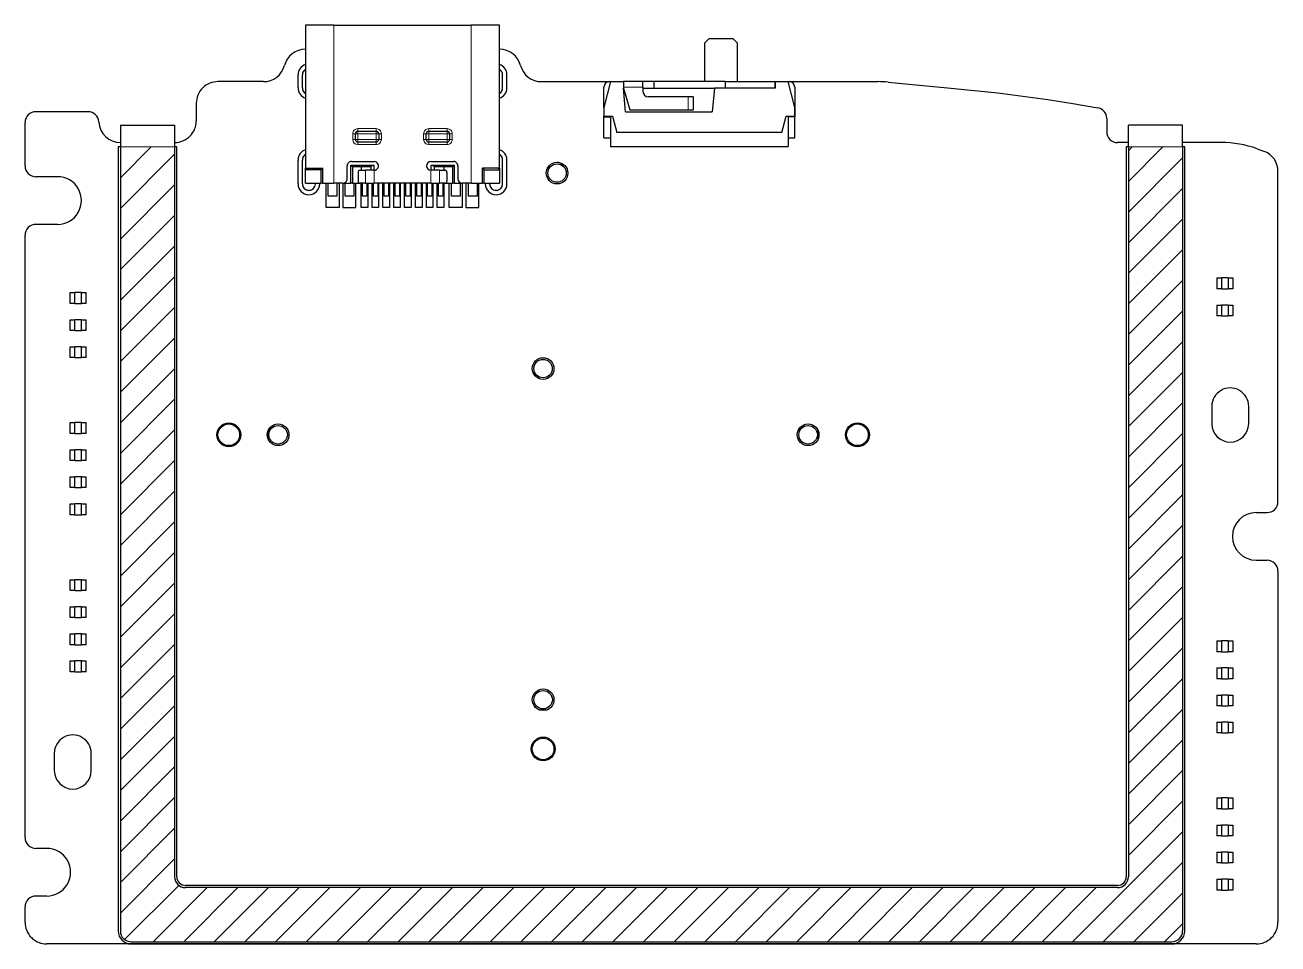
# Model space of a CAD drawing. Extents: x 10 to 410, y 5 to 287.
# Drawn here: x 241.4 to 299.2, y 122.2 to 164.7 of the extents above; entities that cross this region are included whole.
import ezdxf

# ---------------------------------------------------------------- set-up
doc = ezdxf.new("R2010")
doc.units = 0

msp = doc.modelspace()

# ---------------------------------------------------------------- linework, layer by layer
at = {"color": 7, "lineweight": 25, "ltscale": 0.0325}
for p, q in [((255.644287, 164.654755), (254.344284, 164.654755)), ((263.294281, 164.654755), (261.994293, 164.654755))]:
    msp.add_line(p, q, dxfattribs=at)
at = {"color": 7, "lineweight": 25, "ltscale": 0.165}
for p, q in [((254.344284, 164.654755), (254.344284, 158.054749)), ((263.294281, 158.054749), (263.294281, 164.654755))]:
    msp.add_line(p, q, dxfattribs=at)
at = {"color": 7, "lineweight": 25, "ltscale": 0.15875}
msp.add_line((255.644287, 164.654755), (261.994293, 164.654755), dxfattribs=at)
at = {"color": 7, "lineweight": 13, "ltscale": 0.1825}
for p, q in [((255.644287, 157.354752), (255.644287, 164.654755)), ((261.994293, 164.654755), (261.994293, 157.354752))]:
    msp.add_line(p, q, dxfattribs=at)
at = {"color": 7, "lineweight": 25, "ltscale": 0.007071}
for p, q in [((272.962677, 164.041397), (272.762665, 163.8414)), ((274.262665, 163.8414), (274.062683, 164.041397))]:
    msp.add_line(p, q, dxfattribs=at)
at = {"color": 7, "lineweight": 25, "ltscale": 0.045}
msp.add_line((272.762665, 162.041397), (272.762665, 163.8414), dxfattribs=at)
at = {"color": 7, "lineweight": 25, "ltscale": 0.0275}
for p, q in [((272.962677, 164.041397), (274.062683, 164.041397)), ((253.999283, 157.324753), (253.999283, 158.424744)), ((254.19928, 157.324753), (254.19928, 158.424744)), ((263.439301, 157.324753), (263.439301, 158.424744)), ((263.639282, 157.324753), (263.639282, 158.424744))]:
    msp.add_line(p, q, dxfattribs=at)
at = {"color": 7, "lineweight": 25, "ltscale": 0.02375}
for p, q in [((274.262665, 163.8414), (274.262665, 162.891403)), ((268.112671, 160.8414), (268.112671, 161.791397))]:
    msp.add_line(p, q, dxfattribs=at)
at = {"color": 7, "lineweight": 25, "ltscale": 0.001113}
msp.add_line((254.307846, 162.585724), (254.344254, 162.611374), dxfattribs=at)
at = {"color": 7, "lineweight": 25, "ltscale": 0.02125}
msp.add_line((274.262665, 162.891403), (274.262665, 162.041397), dxfattribs=at)
at = {"color": 7, "lineweight": 25, "ltscale": 0.052521}
msp.add_line((252.407791, 162.041397), (250.306946, 162.041397), dxfattribs=at)
at = {"color": 7, "lineweight": 25, "ltscale": 0.015}
for p, q in [((253.999283, 161.754745), (253.999283, 162.354752)), ((254.19928, 161.754745), (254.19928, 162.354752)), ((263.439301, 161.754745), (263.439301, 162.354752)), ((263.639282, 161.754745), (263.639282, 162.354752)), ((268.412659, 162.041397), (269.012665, 162.041397)), ((276.012665, 162.041397), (276.612671, 162.041397)), ((272.251709, 160.741394), (272.251709, 161.3414)), ((256.264282, 157.554749), (256.264282, 158.154755)), ((261.374298, 158.154755), (261.374298, 157.554749)), ((255.384293, 156.754745), (255.384293, 157.354752)), ((255.784286, 157.354752), (255.784286, 156.754745)), ((256.174286, 156.754745), (256.174286, 157.354752)), ((256.57428, 157.354752), (256.57428, 156.754745)), ((256.974274, 156.754745), (256.974274, 157.354752)), ((257.174286, 157.354752), (257.174286, 156.754745)), ((257.474274, 156.754745), (257.474274, 157.354752)), ((257.674286, 157.354752), (257.674286, 156.754745)), ((257.974274, 156.754745), (257.974274, 157.354752)), ((258.174286, 157.354752), (258.174286, 156.754745)), ((258.474274, 156.754745), (258.474274, 157.354752)), ((258.674286, 157.354752), (258.674286, 156.754745)), ((258.974274, 156.754745), (258.974274, 157.354752)), ((259.174286, 157.354752), (259.174286, 156.754745)), ((259.474274, 156.754745), (259.474274, 157.354752)), ((259.674286, 157.354752), (259.674286, 156.754745)), ((259.974274, 156.754745), (259.974274, 157.354752)), ((260.174286, 157.354752), (260.174286, 156.754745)), ((260.474274, 156.754745), (260.474274, 157.354752)), ((260.674286, 157.354752), (260.674286, 156.754745)), ((261.07428, 156.754745), (261.07428, 157.354752)), ((261.474274, 157.354752), (261.474274, 156.754745)), ((261.864288, 156.754745), (261.864288, 157.354752)), ((262.264282, 157.354752), (262.264282, 156.754745)), ((255.894287, 156.234741), (255.294281, 156.234741)), ((256.069275, 156.234741), (256.669281, 156.234741)), ((261.744293, 156.234741), (262.344299, 156.234741))]:
    msp.add_line(p, q, dxfattribs=at)
at = {"color": 7, "lineweight": 25, "ltscale": 0.078297}
msp.add_line((265.230774, 162.041397), (268.362671, 162.041397), dxfattribs=at)
at = {"color": 7, "lineweight": 25, "ltscale": 0.030923}
for p, q in [((268.412659, 162.041397), (268.112671, 160.8414)), ((276.912659, 160.8414), (276.612671, 162.041397))]:
    msp.add_line(p, q, dxfattribs=at)
at = {"color": 7, "lineweight": 25, "ltscale": 0.01675}
for p, q in [((268.362671, 162.041397), (269.032654, 162.041397)), ((275.992676, 162.041397), (276.662659, 162.041397))]:
    msp.add_line(p, q, dxfattribs=at)
at = {"color": 7, "lineweight": 25, "ltscale": 0.0075}
for p, q in [((269.012665, 162.041397), (269.012665, 161.741394)), ((270.412659, 162.041397), (270.412659, 161.741394)), ((273.712677, 162.041397), (273.712677, 161.741394)), ((275.992676, 162.041397), (275.992676, 161.741394)), ((276.012665, 162.041397), (276.012665, 161.741394)), ((268.112671, 160.421402), (268.412659, 160.421402)), ((276.912659, 160.421402), (276.612671, 160.421402)), ((268.112671, 159.441391), (268.412659, 159.441391)), ((276.612671, 159.441391), (276.912659, 159.441391)), ((257.219299, 156.234741), (256.919281, 156.234741)), ((257.719299, 156.234741), (257.419281, 156.234741)), ((258.219299, 156.234741), (257.919281, 156.234741)), ((258.719299, 156.234741), (258.419281, 156.234741)), ((259.219299, 156.234741), (258.919281, 156.234741)), ((259.719299, 156.234741), (259.419281, 156.234741)), ((260.219299, 156.234741), (259.919281, 156.234741)), ((260.719299, 156.234741), (260.419281, 156.234741)), ((296.906952, 152.9814), (296.606934, 152.9814)), ((244.006943, 152.304749), (243.70694, 152.304749)), ((296.606934, 152.4814), (296.906952, 152.4814)), ((243.70694, 151.804749), (244.006943, 151.804749)), ((296.906952, 151.7314), (296.606934, 151.7314)), ((244.006943, 151.054749), (243.70694, 151.054749)), ((296.606934, 151.2314), (296.906952, 151.2314)), ((243.70694, 150.554749), (244.006943, 150.554749)), ((244.006943, 149.804749), (243.70694, 149.804749)), ((243.70694, 149.304749), (244.006943, 149.304749)), ((244.006943, 146.304749), (243.70694, 146.304749)), ((243.70694, 145.804749), (244.006943, 145.804749)), ((244.006943, 145.054749), (243.70694, 145.054749)), ((243.70694, 144.554749), (244.006943, 144.554749)), ((244.006943, 143.804749), (243.70694, 143.804749)), ((243.70694, 143.304749), (244.006943, 143.304749)), ((244.006943, 142.554749), (243.70694, 142.554749)), ((243.70694, 142.054749), (244.006943, 142.054749)), ((244.006943, 139.054749), (243.70694, 139.054749)), ((243.70694, 138.554749), (244.006943, 138.554749)), ((244.006943, 137.804749), (243.70694, 137.804749)), ((243.70694, 137.304749), (244.006943, 137.304749)), ((244.006943, 136.554749), (243.70694, 136.554749)), ((243.70694, 136.054749), (244.006943, 136.054749)), ((296.906952, 136.2314), (296.606934, 136.2314)), ((244.006943, 135.304749), (243.70694, 135.304749)), ((296.606934, 135.7314), (296.906952, 135.7314)), ((243.70694, 134.804749), (244.006943, 134.804749)), ((296.906952, 134.9814), (296.606934, 134.9814)), ((296.606934, 134.4814), (296.906952, 134.4814)), ((296.906952, 133.7314), (296.606934, 133.7314)), ((296.606934, 133.2314), (296.906952, 133.2314)), ((296.906952, 132.4814), (296.606934, 132.4814)), ((296.606934, 131.9814), (296.906952, 131.9814)), ((296.906952, 128.9814), (296.606934, 128.9814)), ((296.606934, 128.4814), (296.906952, 128.4814)), ((296.906952, 127.7314), (296.606934, 127.7314)), ((296.606934, 127.2314), (296.906952, 127.2314)), ((296.906952, 126.4814), (296.606934, 126.4814)), ((296.606934, 125.9814), (296.906952, 125.9814)), ((296.906952, 125.2314), (296.606934, 125.2314)), ((296.606934, 124.7314), (296.906952, 124.7314))]:
    msp.add_line(p, q, dxfattribs=at)
at = {"color": 7, "lineweight": 25, "ltscale": 0.0005}
for p, q in [((269.032654, 162.041397), (269.012665, 162.041397)), ((268.112671, 160.421402), (268.112671, 160.441391))]:
    msp.add_line(p, q, dxfattribs=at)
at = {"color": 7, "lineweight": 25, "ltscale": 0.022}
msp.add_line((269.912659, 162.041397), (269.032654, 162.041397), dxfattribs=at)
at = {"color": 7, "lineweight": 25, "ltscale": 0.0125}
for p, q in [((270.412659, 162.041397), (269.912659, 162.041397)), ((269.912659, 161.741394), (270.412659, 161.741394)), ((292.306946, 159.2314), (291.806946, 159.2314)), ((296.381958, 152.9814), (296.381958, 152.4814)), ((296.606934, 152.9814), (296.606934, 152.4814)), ((296.906952, 152.9814), (296.906952, 152.4814)), ((297.131958, 152.9814), (297.131958, 152.4814)), ((243.481934, 151.804749), (243.481934, 152.304749)), ((243.70694, 151.804749), (243.70694, 152.304749)), ((244.006943, 151.804749), (244.006943, 152.304749)), ((244.231934, 151.804749), (244.231934, 152.304749)), ((296.381958, 151.7314), (296.381958, 151.2314)), ((296.606934, 151.7314), (296.606934, 151.2314)), ((296.906952, 151.7314), (296.906952, 151.2314)), ((297.131958, 151.7314), (297.131958, 151.2314)), ((243.481934, 150.554749), (243.481934, 151.054749)), ((243.70694, 150.554749), (243.70694, 151.054749)), ((244.006943, 150.554749), (244.006943, 151.054749)), ((244.231934, 150.554749), (244.231934, 151.054749)), ((243.481934, 149.304749), (243.481934, 149.804749)), ((243.70694, 149.304749), (243.70694, 149.804749)), ((244.006943, 149.304749), (244.006943, 149.804749)), ((244.231934, 149.304749), (244.231934, 149.804749)), ((243.481934, 145.804749), (243.481934, 146.304749)), ((243.70694, 145.804749), (243.70694, 146.304749)), ((244.006943, 145.804749), (244.006943, 146.304749)), ((244.231934, 145.804749), (244.231934, 146.304749)), ((243.481934, 144.554749), (243.481934, 145.054749)), ((243.70694, 144.554749), (243.70694, 145.054749)), ((244.006943, 144.554749), (244.006943, 145.054749)), ((244.231934, 144.554749), (244.231934, 145.054749)), ((243.481934, 143.304749), (243.481934, 143.804749)), ((243.70694, 143.304749), (243.70694, 143.804749)), ((244.006943, 143.304749), (244.006943, 143.804749)), ((244.231934, 143.304749), (244.231934, 143.804749)), ((243.481934, 142.054749), (243.481934, 142.554749)), ((243.70694, 142.054749), (243.70694, 142.554749)), ((244.006943, 142.054749), (244.006943, 142.554749)), ((244.231934, 142.054749), (244.231934, 142.554749)), ((298.20694, 142.154755), (298.70694, 142.154755)), ((298.20694, 139.954742), (298.70694, 139.954742)), ((243.481934, 138.554749), (243.481934, 139.054749)), ((243.70694, 138.554749), (243.70694, 139.054749)), ((244.006943, 138.554749), (244.006943, 139.054749)), ((244.231934, 138.554749), (244.231934, 139.054749)), ((243.481934, 137.304749), (243.481934, 137.804749)), ((243.70694, 137.304749), (243.70694, 137.804749)), ((244.006943, 137.304749), (244.006943, 137.804749)), ((244.231934, 137.304749), (244.231934, 137.804749)), ((243.481934, 136.054749), (243.481934, 136.554749)), ((243.70694, 136.054749), (243.70694, 136.554749)), ((244.006943, 136.054749), (244.006943, 136.554749)), ((244.231934, 136.054749), (244.231934, 136.554749)), ((296.381958, 136.2314), (296.381958, 135.7314)), ((296.606934, 136.2314), (296.606934, 135.7314)), ((296.906952, 136.2314), (296.906952, 135.7314)), ((297.131958, 136.2314), (297.131958, 135.7314)), ((243.481934, 134.804749), (243.481934, 135.304749)), ((243.70694, 134.804749), (243.70694, 135.304749)), ((244.006943, 134.804749), (244.006943, 135.304749)), ((244.231934, 134.804749), (244.231934, 135.304749)), ((296.381958, 134.9814), (296.381958, 134.4814)), ((296.606934, 134.9814), (296.606934, 134.4814)), ((296.906952, 134.9814), (296.906952, 134.4814)), ((297.131958, 134.9814), (297.131958, 134.4814)), ((296.381958, 133.7314), (296.381958, 133.2314)), ((296.606934, 133.7314), (296.606934, 133.2314)), ((296.906952, 133.7314), (296.906952, 133.2314)), ((297.131958, 133.7314), (297.131958, 133.2314)), ((296.381958, 132.4814), (296.381958, 131.9814)), ((296.606934, 132.4814), (296.606934, 131.9814)), ((296.906952, 132.4814), (296.906952, 131.9814)), ((297.131958, 132.4814), (297.131958, 131.9814)), ((296.381958, 128.9814), (296.381958, 128.4814)), ((296.606934, 128.9814), (296.606934, 128.4814)), ((296.906952, 128.9814), (296.906952, 128.4814)), ((297.131958, 128.9814), (297.131958, 128.4814)), ((296.381958, 127.7314), (296.381958, 127.2314)), ((296.606934, 127.7314), (296.606934, 127.2314)), ((296.906952, 127.7314), (296.906952, 127.2314)), ((297.131958, 127.7314), (297.131958, 127.2314)), ((242.406937, 126.654747), (241.906937, 126.654747)), ((296.381958, 126.4814), (296.381958, 125.9814)), ((296.606934, 126.4814), (296.606934, 125.9814)), ((296.906952, 126.4814), (296.906952, 125.9814)), ((297.131958, 126.4814), (297.131958, 125.9814)), ((296.381958, 125.2314), (296.381958, 124.7314)), ((296.606934, 125.2314), (296.606934, 124.7314)), ((296.906952, 125.2314), (296.906952, 124.7314)), ((297.131958, 125.2314), (297.131958, 124.7314)), ((242.406937, 124.45475), (241.906937, 124.45475))]:
    msp.add_line(p, q, dxfattribs=at)
at = {"color": 7, "lineweight": 25, "ltscale": 0.00625}
msp.add_line((269.912659, 161.791397), (269.912659, 162.041397), dxfattribs=at)
at = {"color": 7, "lineweight": 25, "ltscale": 0.0825}
msp.add_line((273.712677, 162.041397), (270.412659, 162.041397), dxfattribs=at)
at = {"color": 7, "lineweight": 25, "ltscale": 0.057}
msp.add_line((273.712677, 162.041397), (275.992676, 162.041397), dxfattribs=at)
at = {"color": 7, "lineweight": 25, "ltscale": 0.102283}
msp.add_line((276.662659, 162.041397), (280.753967, 162.041397), dxfattribs=at)
at = {"color": 7, "lineweight": 25, "ltscale": 0.068937}
msp.add_line((281.218475, 162.019775), (283.96405, 161.763611), dxfattribs=at)
at = {"color": 7, "lineweight": 13, "ltscale": 0.0225}
msp.add_line((269.012665, 161.791397), (269.912659, 161.791397), dxfattribs=at)
at = {"color": 7, "lineweight": 25, "ltscale": 0.027613}
for p, q in [((269.112671, 160.641403), (269.012665, 161.741394)), ((273.212677, 161.741394), (273.112671, 160.641403))]:
    msp.add_line(p, q, dxfattribs=at)
at = {"color": 7, "lineweight": 25, "ltscale": 0.026101}
msp.add_line((269.012665, 161.741394), (269.312653, 160.741394), dxfattribs=at)
at = {"color": 7, "lineweight": 25, "ltscale": 0.005}
for p, q in [((269.912659, 161.791397), (269.912659, 161.5914)), ((255.58429, 156.754745), (255.384293, 156.754745)), ((255.784286, 156.754745), (255.58429, 156.754745)), ((256.374298, 156.754745), (256.174286, 156.754745)), ((256.57428, 156.754745), (256.374298, 156.754745)), ((257.174286, 156.754745), (256.974274, 156.754745)), ((257.674286, 156.754745), (257.474274, 156.754745)), ((258.174286, 156.754745), (257.974274, 156.754745)), ((258.674286, 156.754745), (258.474274, 156.754745)), ((259.174286, 156.754745), (258.974274, 156.754745)), ((259.674286, 156.754745), (259.474274, 156.754745)), ((260.174286, 156.754745), (259.974274, 156.754745)), ((260.674286, 156.754745), (260.474274, 156.754745)), ((261.274292, 156.754745), (261.07428, 156.754745)), ((261.474274, 156.754745), (261.274292, 156.754745)), ((262.064301, 156.754745), (261.864288, 156.754745)), ((262.264282, 156.754745), (262.064301, 156.754745))]:
    msp.add_line(p, q, dxfattribs=at)
at = {"color": 7, "lineweight": 25, "ltscale": 0.045715}
msp.add_line((271.991241, 161.3414), (270.162659, 161.3414), dxfattribs=at)
at = {"color": 7, "lineweight": 25, "ltscale": 0.07}
for p in [(270.412659, 161.741394), (276.012665, 161.741394)]:
    msp.add_line(p, (273.212677, 161.741394), dxfattribs=at)
at = {"color": 7, "lineweight": 13, "ltscale": 0.015}
for p, q in [((271.991241, 161.3414), (271.991241, 160.741394)), ((272.228271, 160.741394), (272.228271, 161.3414)), ((257.114288, 157.954742), (257.114288, 157.354752)), ((257.514282, 157.354752), (257.514282, 157.954742)), ((260.124298, 157.354752), (260.124298, 157.954742)), ((260.524292, 157.954742), (260.524292, 157.354752))]:
    msp.add_line(p, q, dxfattribs=at)
at = {"color": 7, "lineweight": 25, "ltscale": 0.005926}
for p, q in [((272.228271, 161.3414), (271.991241, 161.3414)), ((271.991241, 160.741394), (272.228271, 160.741394))]:
    msp.add_line(p, q, dxfattribs=at)
at = {"color": 7, "lineweight": 25, "ltscale": 0.000586}
for p, q in [((272.228271, 161.3414), (272.251709, 161.3414)), ((272.251709, 160.741394), (272.228271, 160.741394))]:
    msp.add_line(p, q, dxfattribs=at)
at = {"color": 7, "lineweight": 25, "ltscale": 0.03425}
msp.add_line((276.912659, 161.791397), (276.912659, 160.421402), dxfattribs=at)
at = {"color": 7, "lineweight": 25, "ltscale": 0.02025}
msp.add_line((249.306946, 161.041397), (249.306946, 160.2314), dxfattribs=at)
at = {"color": 7, "lineweight": 25, "ltscale": 0.01}
for p, q in [((268.112671, 160.8414), (268.112671, 160.441391)), ((276.912659, 160.441391), (276.912659, 160.8414)), ((268.112671, 160.441391), (268.512665, 160.441391)), ((276.512665, 160.441391), (276.912659, 160.441391)), ((256.767883, 157.854752), (256.767883, 157.454742)), ((257.514282, 157.954742), (257.114288, 157.954742)), ((260.524292, 157.954742), (260.124298, 157.954742)), ((260.870697, 157.854752), (260.870697, 157.454742)), ((257.114288, 157.354752), (257.514282, 157.354752)), ((260.124298, 157.354752), (260.524292, 157.354752))]:
    msp.add_line(p, q, dxfattribs=at)
at = {"color": 7, "lineweight": 25, "ltscale": 0.066965}
msp.add_line((269.312653, 160.741394), (271.991241, 160.741394), dxfattribs=at)
at = {"color": 7, "lineweight": 25, "ltscale": 0.05}
msp.add_line((241.406937, 158.154755), (241.406937, 160.154755), dxfattribs=at)
at = {"color": 7, "lineweight": 25, "ltscale": 0.060049}
msp.add_line((244.308899, 160.654755), (241.906937, 160.654755), dxfattribs=at)
at = {"color": 7, "lineweight": 25, "ltscale": 0.0245}
for p, q in [((268.112671, 159.441391), (268.112671, 160.421402)), ((276.912659, 159.441391), (276.912659, 160.421402))]:
    msp.add_line(p, q, dxfattribs=at)
at = {"color": 7, "lineweight": 25, "ltscale": 0.035}
for p, q in [((268.412659, 160.441391), (268.412659, 159.041397)), ((276.612671, 160.441391), (276.612671, 159.041397))]:
    msp.add_line(p, q, dxfattribs=at)
at = {"color": 7, "lineweight": 25, "ltscale": 0.019405}
for p, q in [((268.512665, 160.441391), (268.712677, 159.691391)), ((276.312683, 159.691391), (276.512665, 160.441391))]:
    msp.add_line(p, q, dxfattribs=at)
at = {"color": 7, "lineweight": 25, "ltscale": 0.1}
msp.add_line((269.112671, 160.641403), (273.112671, 160.641403), dxfattribs=at)
at = {"color": 7, "lineweight": 25, "ltscale": 0.015354}
msp.add_line((291.306946, 160.345566), (291.306946, 159.7314), dxfattribs=at)
at = {"color": 7, "lineweight": 25, "ltscale": 0.0625}
for p, q in [((245.806946, 160.031403), (248.306946, 160.031403)), ((294.806946, 160.031403), (292.306946, 160.031403))]:
    msp.add_line(p, q, dxfattribs=at)
at = {"color": 7, "lineweight": 25, "ltscale": 0.025}
for p, q in [((245.806946, 160.031403), (245.806946, 159.031403)), ((248.306946, 160.031403), (248.306946, 159.031403)), ((292.306946, 159.031403), (292.306946, 160.031403)), ((294.806946, 159.031403), (294.806946, 160.031403)), ((242.906937, 157.654755), (241.906937, 157.654755)), ((242.906937, 155.454742), (241.906937, 155.454742))]:
    msp.add_line(p, q, dxfattribs=at)
at = {"color": 7, "lineweight": 13, "ltscale": 0.0065}
for p, q in [((256.524292, 159.63475), (256.524292, 159.374756)), ((256.764282, 159.374756), (256.764282, 159.63475)), ((257.604279, 159.374756), (257.604279, 159.63475)), ((257.844299, 159.374756), (257.844299, 159.63475)), ((259.794281, 159.63475), (259.794281, 159.374756)), ((260.034271, 159.374756), (260.034271, 159.63475)), ((260.874298, 159.374756), (260.874298, 159.63475)), ((261.114288, 159.374756), (261.114288, 159.63475))]:
    msp.add_line(p, q, dxfattribs=at)
at = {"color": 7, "lineweight": 13, "ltscale": 0.003}
for p, q in [((256.524292, 159.63475), (256.644287, 159.63475)), ((256.764282, 159.63475), (256.644287, 159.63475)), ((256.764282, 159.754745), (256.764282, 159.874756)), ((256.764282, 159.754745), (256.764282, 159.63475)), ((257.604279, 159.754745), (257.604279, 159.874756)), ((257.604279, 159.63475), (257.604279, 159.754745)), ((257.724274, 159.63475), (257.604279, 159.63475)), ((259.794281, 159.63475), (259.914276, 159.63475)), ((259.914276, 159.63475), (260.034271, 159.63475)), ((260.034271, 159.754745), (260.034271, 159.874756)), ((260.034271, 159.63475), (260.034271, 159.754745)), ((260.874298, 159.874756), (260.874298, 159.754745)), ((260.874298, 159.63475), (260.874298, 159.754745)), ((260.994293, 159.63475), (260.874298, 159.63475)), ((260.994293, 159.63475), (261.114288, 159.63475)), ((256.644287, 159.374756), (256.524292, 159.374756)), ((256.644287, 159.374756), (256.764282, 159.374756)), ((256.764282, 159.374756), (256.764282, 159.254745)), ((256.764282, 159.13475), (256.764282, 159.254745)), ((257.724274, 159.374756), (257.604279, 159.374756)), ((257.604279, 159.374756), (257.604279, 159.254745)), ((257.604279, 159.254745), (257.604279, 159.13475)), ((259.914276, 159.374756), (259.794281, 159.374756)), ((260.034271, 159.374756), (259.914276, 159.374756)), ((260.034271, 159.254745), (260.034271, 159.374756)), ((260.034271, 159.13475), (260.034271, 159.254745)), ((260.994293, 159.374756), (260.874298, 159.374756)), ((260.874298, 159.374756), (260.874298, 159.254745)), ((260.874298, 159.13475), (260.874298, 159.254745)), ((260.994293, 159.374756), (261.114288, 159.374756))]:
    msp.add_line(p, q, dxfattribs=at)
at = {"color": 7, "lineweight": 25, "ltscale": 0.0065}
for p, q in [((256.644287, 159.374756), (256.644287, 159.63475)), ((257.724274, 159.63475), (257.724274, 159.374756)), ((259.914276, 159.374756), (259.914276, 159.63475)), ((260.994293, 159.63475), (260.994293, 159.374756))]:
    msp.add_line(p, q, dxfattribs=at)
at = {"color": 7, "lineweight": 13, "ltscale": 0.021}
for p, q in [((257.604279, 159.874756), (256.764282, 159.874756)), ((257.604279, 159.63475), (256.764282, 159.63475)), ((257.604279, 159.374756), (256.764282, 159.374756)), ((256.764282, 159.13475), (257.604279, 159.13475))]:
    msp.add_line(p, q, dxfattribs=at)
at = {"color": 7, "lineweight": 25, "ltscale": 0.021}
for p, q in [((256.764282, 159.754745), (257.604279, 159.754745)), ((257.604279, 159.254745), (256.764282, 159.254745))]:
    msp.add_line(p, q, dxfattribs=at)
at = {"color": 7, "lineweight": 13, "ltscale": 0.003001}
for p, q in [((257.844299, 159.63475), (257.724274, 159.63475)), ((257.844299, 159.374756), (257.724274, 159.374756))]:
    msp.add_line(p, q, dxfattribs=at)
at = {"color": 7, "lineweight": 13, "ltscale": 0.021001}
for p, q in [((260.874298, 159.874756), (260.034271, 159.874756)), ((260.874298, 159.63475), (260.034271, 159.63475)), ((260.874298, 159.374756), (260.034271, 159.374756)), ((260.034271, 159.13475), (260.874298, 159.13475))]:
    msp.add_line(p, q, dxfattribs=at)
at = {"color": 7, "lineweight": 25, "ltscale": 0.021001}
for p, q in [((260.034271, 159.754745), (260.874298, 159.754745)), ((260.874298, 159.254745), (260.034271, 159.254745))]:
    msp.add_line(p, q, dxfattribs=at)
at = {"color": 7, "lineweight": 25, "ltscale": 0.19}
msp.add_line((276.312683, 159.691391), (268.712677, 159.691391), dxfattribs=at)
at = {"color": 7, "lineweight": 25, "ltscale": 0.0025}
for p, q in [((245.806946, 159.031403), (245.70694, 159.031403)), ((248.406937, 159.031403), (248.306946, 159.031403)), ((292.306946, 159.031403), (292.20694, 159.031403)), ((294.906952, 159.031403), (294.806946, 159.031403))]:
    msp.add_line(p, q, dxfattribs=at)
at = {"color": 7, "lineweight": 25}
for p, q in [((245.70694, 159.031403), (245.70694, 122.8414)), ((245.806946, 159.031403), (245.806946, 122.8414)), ((248.306946, 159.031403), (248.306946, 125.3414)), ((248.406937, 125.3414), (248.406937, 159.031403)), ((292.20694, 159.031403), (292.20694, 125.3414)), ((292.306946, 159.031403), (292.306946, 125.3414)), ((294.806946, 159.031403), (294.806946, 122.8414)), ((294.906952, 122.8414), (294.906952, 159.031403)), ((241.406937, 127.154747), (241.406937, 154.954742)), ((291.806946, 124.941399), (248.806946, 124.941399)), ((291.806946, 124.8414), (248.806946, 124.8414)), ((298.20694, 122.241394), (242.406937, 122.241394)), ((246.306946, 122.3414), (294.306946, 122.3414)), ((246.306946, 122.241394), (294.306946, 122.241394))]:
    msp.add_line(p, q, dxfattribs=at)
at = {"color": 7, "lineweight": 13, "ltscale": 0.050342}
msp.add_line((245.806946, 157.607513), (247.230835, 159.031403), dxfattribs=at)
at = {"color": 7, "lineweight": 13, "ltscale": 0.000342}
msp.add_line((245.806946, 159.021713), (245.81662, 159.031403), dxfattribs=at)
at = {"color": 7, "lineweight": 13, "ltscale": 0.0625}
for p, q in [((248.306946, 159.031403), (245.806946, 159.031403)), ((292.306946, 159.031403), (294.806946, 159.031403))]:
    msp.add_line(p, q, dxfattribs=at)
at = {"color": 7, "lineweight": 25, "ltscale": 0.205}
msp.add_line((268.412659, 159.041397), (276.612671, 159.041397), dxfattribs=at)
at = {"color": 7, "lineweight": 13, "ltscale": 0.056319}
msp.add_line((292.306946, 157.438461), (293.899872, 159.031403), dxfattribs=at)
at = {"color": 7, "lineweight": 13, "ltscale": 0.006319}
msp.add_line((292.306946, 158.852676), (292.485657, 159.031403), dxfattribs=at)
at = {"color": 7, "lineweight": 25, "ltscale": 0.044363}
msp.add_line((296.581451, 159.2314), (294.806946, 159.2314), dxfattribs=at)
at = {"color": 7, "lineweight": 13, "ltscale": 0.088388}
for p, q in [((245.806946, 156.193298), (248.306946, 158.693298)), ((292.306946, 156.024246), (294.806946, 158.524246)), ((245.806946, 154.779083), (248.306946, 157.279083)), ((292.306946, 154.610031), (294.806946, 157.110031)), ((245.806946, 153.364868), (248.306946, 155.864868)), ((292.306946, 153.195816), (294.806946, 155.695816)), ((245.806946, 151.950653), (248.306946, 154.450653)), ((292.306946, 151.781601), (294.806946, 154.281601)), ((245.806946, 150.536438), (248.306946, 153.036438)), ((292.306946, 150.367386), (294.806946, 152.867386)), ((245.806946, 149.122223), (248.306946, 151.622223)), ((292.306946, 148.953171), (294.806946, 151.453171)), ((245.806946, 147.708008), (248.306946, 150.208008)), ((292.306946, 147.538971), (294.806946, 150.038971)), ((245.806946, 146.293793), (248.306946, 148.793793)), ((292.306946, 146.124756), (294.806946, 148.624756)), ((245.806946, 144.879578), (248.306946, 147.379578)), ((292.306946, 144.710541), (294.806946, 147.210541)), ((245.806946, 143.465378), (248.306946, 145.965363)), ((292.306946, 143.296326), (294.806946, 145.796326)), ((245.806946, 142.051163), (248.306946, 144.551163)), ((292.306946, 141.882111), (294.806946, 144.382111)), ((245.806946, 140.636948), (248.306946, 143.136948)), ((292.306946, 140.467896), (294.806946, 142.967896)), ((245.806946, 139.222733), (248.306946, 141.722733)), ((292.306946, 139.05368), (294.806946, 141.55368)), ((245.806946, 137.808517), (248.306946, 140.308517)), ((292.306946, 137.639465), (294.806946, 140.139465)), ((245.806946, 136.394302), (248.306946, 138.894302)), ((292.306946, 136.22525), (294.806946, 138.72525)), ((245.806946, 134.980087), (248.306946, 137.480087)), ((292.306946, 134.811035), (294.806946, 137.311035)), ((245.806946, 133.565872), (248.306946, 136.065872)), ((245.806946, 132.151657), (248.306946, 134.651657)), ((292.306946, 131.98262), (294.806946, 134.48262)), ((245.806946, 130.737442), (248.306946, 133.237442)), ((292.306946, 130.568405), (294.806946, 133.068405)), ((245.806946, 129.323242), (248.306946, 131.823242)), ((292.306946, 129.15419), (294.806946, 131.65419)), ((245.806946, 127.909019), (248.306946, 130.409027)), ((292.306946, 127.739975), (294.806946, 130.239975)), ((245.806946, 126.494804), (248.306946, 128.994812)), ((292.306946, 126.32576), (294.806946, 128.82576)), ((245.806946, 125.080597), (248.306946, 127.580597)), ((245.806946, 123.666382), (248.306946, 126.166382)), ((246.001175, 122.446411), (248.501175, 124.946411)), ((247.310379, 122.3414), (249.810379, 124.8414)), ((248.724594, 122.3414), (251.224594, 124.8414)), ((250.138809, 122.3414), (252.638809, 124.8414)), ((251.553024, 122.3414), (254.053024, 124.8414)), ((252.967239, 122.3414), (255.467239, 124.8414)), ((254.381454, 122.3414), (256.881439, 124.8414)), ((255.79567, 122.3414), (258.295654, 124.8414)), ((257.209869, 122.3414), (259.709869, 124.8414)), ((258.624084, 122.3414), (261.124084, 124.8414)), ((260.0383, 122.3414), (262.5383, 124.8414)), ((261.452515, 122.3414), (263.952515, 124.8414)), ((262.86673, 122.3414), (265.36673, 124.8414)), ((264.280945, 122.3414), (266.780945, 124.8414)), ((265.69516, 122.3414), (268.19516, 124.8414)), ((267.109375, 122.3414), (269.609375, 124.8414)), ((268.52359, 122.3414), (271.02359, 124.8414)), ((269.937805, 122.3414), (272.437805, 124.8414)), ((271.35202, 122.3414), (273.85202, 124.8414)), ((272.766235, 122.3414), (275.266235, 124.8414)), ((274.18045, 122.3414), (276.68045, 124.8414)), ((275.594666, 122.3414), (278.094666, 124.8414)), ((277.008881, 122.3414), (279.508881, 124.8414)), ((278.423096, 122.3414), (280.923096, 124.8414)), ((279.83728, 122.3414), (282.33728, 124.8414)), ((281.251495, 122.3414), (283.751495, 124.8414)), ((282.66571, 122.3414), (285.16571, 124.8414)), ((284.079926, 122.3414), (286.579926, 124.8414)), ((285.494141, 122.3414), (287.994141, 124.8414)), ((286.908356, 122.3414), (289.408356, 124.8414)), ((288.322571, 122.3414), (290.822571, 124.8414))]:
    msp.add_line(p, q, dxfattribs=at)
at = {"color": 7, "lineweight": 25, "ltscale": 0.027494}
msp.add_line((254.19928, 157.324753), (254.199158, 158.424515), dxfattribs=at)
at = {"color": 7, "lineweight": 25, "ltscale": 0.001183}
msp.add_line((254.305679, 158.653915), (254.344254, 158.681335), dxfattribs=at)
at = {"color": 7, "lineweight": 25, "ltscale": 0.001197}
msp.add_line((263.294281, 158.681412), (263.333252, 158.65361), dxfattribs=at)
at = {"color": 7, "lineweight": 25, "ltscale": 0.008028}
msp.add_line((298.24588, 158.946228), (298.548218, 158.837997), dxfattribs=at)
at = {"color": 7, "lineweight": 25, "ltscale": 0.002828}
for p, q in [((254.424286, 158.054749), (254.344284, 157.974747)), ((256.514282, 158.104752), (256.434296, 158.184753)), ((261.204285, 158.184753), (261.124298, 158.104752)), ((263.214294, 158.054749), (263.294281, 157.974747))]:
    msp.add_line(p, q, dxfattribs=at)
at = {"color": 7, "lineweight": 25, "ltscale": 0.002}
for p, q in [((254.344284, 157.974747), (254.344284, 158.054749)), ((256.514282, 157.354752), (256.434296, 157.354752)), ((261.204285, 157.354752), (261.124298, 157.354752))]:
    msp.add_line(p, q, dxfattribs=at)
at = {"color": 7, "lineweight": 25, "ltscale": 0.0195}
for p, q in [((254.344284, 158.054749), (255.124283, 158.054749)), ((263.294281, 158.054749), (262.514282, 158.054749))]:
    msp.add_line(p, q, dxfattribs=at)
at = {"color": 7, "lineweight": 25, "ltscale": 0.017693}
for p, q in [((255.051987, 157.974747), (254.344284, 157.974747)), ((262.586578, 157.974747), (263.294281, 157.974747)), ((254.344284, 157.354752), (255.051987, 157.354752)), ((262.586578, 157.354752), (263.294281, 157.354752))]:
    msp.add_line(p, q, dxfattribs=at)
at = {"color": 7, "lineweight": 25, "ltscale": 0.0155}
for p, q in [((254.344284, 157.354752), (254.344284, 157.974747)), ((255.051987, 157.974747), (255.051987, 157.354752)), ((262.586578, 157.354752), (262.586578, 157.974747)), ((263.294281, 157.974747), (263.294281, 157.354752))]:
    msp.add_line(p, q, dxfattribs=at)
at = {"color": 7, "lineweight": 25, "ltscale": 0.0183}
msp.add_line((254.424286, 158.054749), (255.156281, 158.054749), dxfattribs=at)
at = {"color": 7, "lineweight": 25, "ltscale": 0.002286}
for p, q in [((255.051987, 157.974747), (255.124283, 158.030716)), ((262.586578, 157.974747), (262.514282, 158.030716))]:
    msp.add_line(p, q, dxfattribs=at)
at = {"color": 7, "lineweight": 25, "ltscale": 0.0175}
for p, q in [((255.124283, 158.054749), (255.124283, 157.354752)), ((262.514282, 157.354752), (262.514282, 158.054749)), ((263.294281, 158.054749), (263.294281, 157.354752))]:
    msp.add_line(p, q, dxfattribs=at)
at = {"color": 7, "lineweight": 25, "ltscale": 0.02075}
for p, q in [((256.434296, 157.354752), (256.434296, 158.184753)), ((261.204285, 158.184753), (261.204285, 157.354752))]:
    msp.add_line(p, q, dxfattribs=at)
at = {"color": 7, "lineweight": 25, "ltscale": 0.026625}
for p, q in [((256.434296, 158.184753), (257.499298, 158.184753)), ((260.139282, 158.184753), (261.204285, 158.184753))]:
    msp.add_line(p, q, dxfattribs=at)
at = {"color": 7, "lineweight": 25, "ltscale": 0.02625}
for p, q in [((256.464294, 158.354752), (257.514282, 158.354752)), ((260.124298, 158.354752), (261.174286, 158.354752))]:
    msp.add_line(p, q, dxfattribs=at)
at = {"color": 7, "lineweight": 25, "ltscale": 0.01875}
for p, q in [((256.514282, 158.104752), (256.514282, 157.354752)), ((261.124298, 158.104752), (261.124298, 157.354752))]:
    msp.add_line(p, q, dxfattribs=at)
at = {"color": 7, "lineweight": 25, "ltscale": 0.020625}
for p, q in [((257.339294, 158.104752), (256.514282, 158.104752)), ((261.124298, 158.104752), (260.299286, 158.104752))]:
    msp.add_line(p, q, dxfattribs=at)
at = {"color": 7, "lineweight": 25, "ltscale": 0.006495}
for p, q in [((256.854492, 157.954742), (257.114288, 157.954742)), ((260.524292, 157.954742), (260.784088, 157.954742)), ((257.114288, 157.354752), (256.854492, 157.354752)), ((260.784088, 157.354752), (260.524292, 157.354752))]:
    msp.add_line(p, q, dxfattribs=at)
at = {"color": 7, "lineweight": 25, "ltscale": 0.00375}
for p, q in [((256.919281, 158.104752), (256.919281, 157.954742)), ((260.719299, 158.104752), (260.719299, 157.954742))]:
    msp.add_line(p, q, dxfattribs=at)
at = {"color": 7, "lineweight": 25, "ltscale": 0.000828}
for p, q in [((257.362732, 158.128174), (257.339294, 158.104752)), ((260.299286, 158.104752), (260.275848, 158.128174))]:
    msp.add_line(p, q, dxfattribs=at)
at = {"color": 7, "lineweight": 25, "ltscale": 0.003696}
for p, q in [((257.499298, 158.184753), (257.362732, 158.128174)), ((260.275848, 158.128174), (260.139282, 158.184753))]:
    msp.add_line(p, q, dxfattribs=at)
at = {"color": 7, "lineweight": 25, "ltscale": 0.004336}
for p, q in [((257.362732, 158.128174), (257.362732, 157.954742)), ((260.275848, 158.128174), (260.275848, 157.954742))]:
    msp.add_line(p, q, dxfattribs=at)
at = {"color": 7, "lineweight": 25, "ltscale": 0.00575}
for p, q in [((257.499298, 158.184753), (257.499298, 157.954742)), ((260.139282, 157.954742), (260.139282, 158.184753))]:
    msp.add_line(p, q, dxfattribs=at)
at = {"color": 7, "lineweight": 25, "ltscale": 0.381082}
msp.add_line((299.20694, 142.654755), (299.20694, 157.898026), dxfattribs=at)
at = {"color": 7, "lineweight": 25, "ltscale": 0.000753}
msp.add_line((254.798569, 157.355103), (254.798477, 157.324982), dxfattribs=at)
at = {"color": 7, "lineweight": 25, "ltscale": 0.00075}
for p, q in [((254.799286, 157.354752), (254.799286, 157.324753)), ((254.999283, 157.354752), (254.999283, 157.324753)), ((262.639282, 157.354752), (262.639282, 157.324753)), ((262.839294, 157.354752), (262.839294, 157.324753))]:
    msp.add_line(p, q, dxfattribs=at)
at = {"color": 7, "lineweight": 25, "ltscale": 0.001807}
for p, q in [((255.124283, 157.354752), (255.051987, 157.354752)), ((262.586578, 157.354752), (262.514282, 157.354752))]:
    msp.add_line(p, q, dxfattribs=at)
at = {"color": 7, "lineweight": 25, "ltscale": 0.013}
for p, q in [((255.124283, 157.354752), (255.644287, 157.354752)), ((261.994293, 157.354752), (262.514282, 157.354752))]:
    msp.add_line(p, q, dxfattribs=at)
at = {"color": 7, "lineweight": 25, "ltscale": 0.028}
for p, q in [((255.294281, 156.234741), (255.294281, 157.354752)), ((255.894287, 157.354752), (255.894287, 156.234741)), ((256.069275, 157.354752), (256.069275, 156.234741)), ((256.669281, 156.234741), (256.669281, 157.354752)), ((256.919281, 156.234741), (256.919281, 157.354752)), ((257.219299, 157.354752), (257.219299, 156.234741)), ((257.419281, 156.234741), (257.419281, 157.354752)), ((257.719299, 157.354752), (257.719299, 156.234741)), ((257.919281, 156.234741), (257.919281, 157.354752)), ((258.219299, 157.354752), (258.219299, 156.234741)), ((258.419281, 156.234741), (258.419281, 157.354752)), ((258.719299, 157.354752), (258.719299, 156.234741)), ((258.919281, 156.234741), (258.919281, 157.354752)), ((259.219299, 157.354752), (259.219299, 156.234741)), ((259.419281, 156.234741), (259.419281, 157.354752)), ((259.719299, 157.354752), (259.719299, 156.234741)), ((259.919281, 156.234741), (259.919281, 157.354752)), ((260.219299, 157.354752), (260.219299, 156.234741)), ((260.419281, 156.234741), (260.419281, 157.354752)), ((260.719299, 157.354752), (260.719299, 156.234741)), ((260.969299, 156.234741), (260.969299, 157.354752)), ((261.744293, 157.354752), (261.744293, 156.234741)), ((262.344299, 156.234741), (262.344299, 157.354752))]:
    msp.add_line(p, q, dxfattribs=at)
at = {"color": 7, "lineweight": 25, "ltscale": 0.0105}
for p, q in [((256.064301, 157.354752), (255.644287, 157.354752)), ((261.994293, 157.354752), (261.57428, 157.354752))]:
    msp.add_line(p, q, dxfattribs=at)
at = {"color": 7, "lineweight": 25, "ltscale": 0.009247}
msp.add_line((256.064423, 157.354752), (256.434296, 157.354752), dxfattribs=at)
at = {"color": 7, "lineweight": 25, "ltscale": 0.008499}
msp.add_line((256.514282, 157.354752), (256.854248, 157.354752), dxfattribs=at)
at = {"color": 7, "lineweight": 25, "ltscale": 0.06525}
msp.add_line((260.124298, 157.354752), (257.514282, 157.354752), dxfattribs=at)
at = {"color": 7, "lineweight": 25, "ltscale": 0.0085}
msp.add_line((260.784302, 157.354752), (261.124298, 157.354752), dxfattribs=at)
at = {"color": 7, "lineweight": 25, "ltscale": 0.009246}
msp.add_line((261.204285, 157.354752), (261.574127, 157.354752), dxfattribs=at)
at = {"color": 7, "lineweight": 25, "ltscale": 0.028002}
msp.add_line((261.569275, 157.354813), (261.569275, 156.234741), dxfattribs=at)
at = {"color": 7, "lineweight": 25, "ltscale": 0.014999}
msp.add_line((261.569275, 156.234741), (260.969299, 156.234741), dxfattribs=at)
at = {"color": 7, "lineweight": 25, "ltscale": 0.005624}
for p, q in [((296.381958, 152.9814), (296.606934, 152.9814)), ((296.606934, 152.4814), (296.381958, 152.4814)), ((296.381958, 151.7314), (296.606934, 151.7314)), ((296.606934, 151.2314), (296.381958, 151.2314)), ((296.381958, 136.2314), (296.606934, 136.2314)), ((296.606934, 135.7314), (296.381958, 135.7314)), ((296.381958, 134.9814), (296.606934, 134.9814)), ((296.606934, 134.4814), (296.381958, 134.4814)), ((296.381958, 133.7314), (296.606934, 133.7314)), ((296.606934, 133.2314), (296.381958, 133.2314)), ((296.381958, 132.4814), (296.606934, 132.4814)), ((296.606934, 131.9814), (296.381958, 131.9814)), ((296.381958, 128.9814), (296.606934, 128.9814)), ((296.606934, 128.4814), (296.381958, 128.4814)), ((296.381958, 127.7314), (296.606934, 127.7314)), ((296.606934, 127.2314), (296.381958, 127.2314)), ((296.381958, 126.4814), (296.606934, 126.4814)), ((296.606934, 125.9814), (296.381958, 125.9814)), ((296.381958, 125.2314), (296.606934, 125.2314)), ((296.606934, 124.7314), (296.381958, 124.7314))]:
    msp.add_line(p, q, dxfattribs=at)
at = {"color": 7, "lineweight": 25, "ltscale": 0.005625}
for p, q in [((296.906952, 152.9814), (297.131958, 152.9814)), ((243.481934, 152.304749), (243.70694, 152.304749)), ((244.006943, 152.304749), (244.231934, 152.304749)), ((297.131958, 152.4814), (296.906952, 152.4814)), ((243.70694, 151.804749), (243.481934, 151.804749)), ((244.231934, 151.804749), (244.006943, 151.804749)), ((296.906952, 151.7314), (297.131958, 151.7314)), ((243.481934, 151.054749), (243.70694, 151.054749)), ((244.006943, 151.054749), (244.231934, 151.054749)), ((297.131958, 151.2314), (296.906952, 151.2314)), ((243.70694, 150.554749), (243.481934, 150.554749)), ((244.231934, 150.554749), (244.006943, 150.554749)), ((243.481934, 149.804749), (243.70694, 149.804749)), ((244.006943, 149.804749), (244.231934, 149.804749)), ((243.70694, 149.304749), (243.481934, 149.304749)), ((244.231934, 149.304749), (244.006943, 149.304749)), ((243.481934, 146.304749), (243.70694, 146.304749)), ((244.006943, 146.304749), (244.231934, 146.304749)), ((243.70694, 145.804749), (243.481934, 145.804749)), ((244.231934, 145.804749), (244.006943, 145.804749)), ((243.481934, 145.054749), (243.70694, 145.054749)), ((243.70694, 144.554749), (243.481934, 144.554749)), ((244.006943, 145.054749), (244.231934, 145.054749)), ((244.231934, 144.554749), (244.006943, 144.554749)), ((243.481934, 143.804749), (243.70694, 143.804749)), ((244.006943, 143.804749), (244.231934, 143.804749)), ((243.70694, 143.304749), (243.481934, 143.304749)), ((244.231934, 143.304749), (244.006943, 143.304749)), ((243.481934, 142.554749), (243.70694, 142.554749)), ((244.006943, 142.554749), (244.231934, 142.554749)), ((243.70694, 142.054749), (243.481934, 142.054749)), ((244.231934, 142.054749), (244.006943, 142.054749)), ((243.481934, 139.054749), (243.70694, 139.054749)), ((244.006943, 139.054749), (244.231934, 139.054749)), ((243.70694, 138.554749), (243.481934, 138.554749)), ((244.231934, 138.554749), (244.006943, 138.554749)), ((243.481934, 137.804749), (243.70694, 137.804749)), ((244.006943, 137.804749), (244.231934, 137.804749)), ((243.70694, 137.304749), (243.481934, 137.304749)), ((244.231934, 137.304749), (244.006943, 137.304749)), ((243.481934, 136.554749), (243.70694, 136.554749)), ((244.006943, 136.554749), (244.231934, 136.554749)), ((243.70694, 136.054749), (243.481934, 136.054749)), ((244.231934, 136.054749), (244.006943, 136.054749)), ((296.906952, 136.2314), (297.131958, 136.2314)), ((243.481934, 135.304749), (243.70694, 135.304749)), ((244.006943, 135.304749), (244.231934, 135.304749)), ((297.131958, 135.7314), (296.906952, 135.7314)), ((243.70694, 134.804749), (243.481934, 134.804749)), ((244.231934, 134.804749), (244.006943, 134.804749)), ((296.906952, 134.9814), (297.131958, 134.9814)), ((297.131958, 134.4814), (296.906952, 134.4814)), ((296.906952, 133.7314), (297.131958, 133.7314)), ((297.131958, 133.2314), (296.906952, 133.2314)), ((296.906952, 132.4814), (297.131958, 132.4814)), ((297.131958, 131.9814), (296.906952, 131.9814)), ((296.906952, 128.9814), (297.131958, 128.9814)), ((297.131958, 128.4814), (296.906952, 128.4814)), ((296.906952, 127.7314), (297.131958, 127.7314)), ((297.131958, 127.2314), (296.906952, 127.2314)), ((296.906952, 126.4814), (297.131958, 126.4814)), ((297.131958, 125.9814), (296.906952, 125.9814)), ((296.906952, 125.2314), (297.131958, 125.2314)), ((297.131958, 124.7314), (296.906952, 124.7314))]:
    msp.add_line(p, q, dxfattribs=at)
at = {"color": 7, "lineweight": 25, "ltscale": 0.02}
for p, q in [((296.156952, 147.054749), (296.156952, 146.254745)), ((297.856934, 146.254745), (297.856934, 147.054749)), ((242.756943, 131.041397), (242.756943, 130.241394)), ((244.45694, 130.241394), (244.45694, 131.041397))]:
    msp.add_line(p, q, dxfattribs=at)
at = {"color": 7, "lineweight": 25, "ltscale": 0.405334}
msp.add_line((299.20694, 139.454742), (299.20694, 123.241394), dxfattribs=at)
at = {"color": 7, "lineweight": 13, "ltscale": 0.088389}
msp.add_line((292.306946, 133.39682), (294.806946, 135.896835), dxfattribs=at)
at = {"color": 7, "lineweight": 13, "ltscale": 0.179257}
msp.add_line((289.736786, 122.3414), (294.806946, 127.411545), dxfattribs=at)
at = {"color": 7, "lineweight": 13, "ltscale": 0.129257}
msp.add_line((291.151001, 122.3414), (294.806946, 125.99733), dxfattribs=at)
at = {"color": 7, "lineweight": 13, "ltscale": 0.079257}
msp.add_line((292.565216, 122.3414), (294.806946, 124.583122), dxfattribs=at)
at = {"color": 7, "lineweight": 25, "ltscale": 0.017834}
msp.add_line((241.406937, 123.241394), (241.406937, 123.95475), dxfattribs=at)
at = {"color": 7, "lineweight": 13, "ltscale": 0.029257}
msp.add_line((293.979431, 122.3414), (294.806946, 123.168907), dxfattribs=at)
at = {"color": 7, "lineweight": 25}
msp.add_lwpolyline([(283.96405, 161.763611), (286.282898, 161.519409), (288.59491, 161.213959), (289.747162, 161.035324), (290.896118, 160.837555)], dxfattribs=at)
for centre, radius in [((265.948669, 157.820755), 0.5), ((265.948669, 157.820755), 0.425), ((265.306946, 148.797745), 0.5), ((265.306946, 148.797745), 0.425), ((250.806946, 145.741394), 0.55), ((250.806946, 145.741394), 0.500011), ((253.082672, 145.741745), 0.5), ((277.532654, 145.741745), 0.5), ((279.806946, 145.741394), 0.55), ((279.806915, 145.741409), 0.500011), ((253.082672, 145.741745), 0.425), ((277.532654, 145.741745), 0.425), ((265.307678, 133.515747), 0.5), ((265.307678, 133.515747), 0.425), ((265.306946, 131.241394), 0.55), ((265.306915, 131.241409), 0.500011)]:
    msp.add_circle(centre, radius, dxfattribs=at)
for centre, radius, start, end in [((254.344284, 162.541397), 1, 90.000003, 165.52249), ((263.294281, 162.541397), 1, 14.477511, 90.000003), ((252.407791, 163.041397), 1, 269.999997, 345.522489), ((254.499283, 162.354752), 0.5, 108.059385, 180.000005), ((254.501343, 162.353943), 0.302134, 148.540878, 179.846094), ((254.499283, 162.354752), 0.3, 121.109212, 180.000005), ((263.139282, 162.354752), 0.5, 0, 71.940928), ((263.139282, 162.354752), 0.3, 0, 58.891366), ((263.138794, 162.354431), 0.300528, 0.061113, 58.842708), ((265.230774, 163.041397), 1, 194.47751, 269.999997), ((250.306946, 161.041397), 1, 90.000003, 180.000005), ((268.362671, 161.791397), 0.25, 90.000003, 180.000005), ((276.662659, 161.791397), 0.25, 0, 90.000003), ((280.753967, 157.041397), 5, 84.669593, 90.000003), ((254.499283, 161.754745), 0.5, 180.000005, 251.940615), ((254.499283, 161.754745), 0.3, 180.000005, 238.890788), ((254.490845, 161.751877), 0.290868, 179.912879, 225.759585), ((254.50679, 161.757156), 0.306118, 224.309754, 236.489184), ((263.135803, 161.756622), 0.303424, 301.446346, 314.916049), ((263.139282, 161.754745), 0.5, 288.059072, 360), ((263.139282, 161.754745), 0.3, 301.108634, 0), ((263.137909, 161.757584), 0.302632, 314.505469, 329.582214), ((263.124481, 161.757034), 0.314798, 342.041196, 359.583554), ((270.162659, 161.5914), 0.25, 180.000005, 269.999997), ((290.806946, 160.345566), 0.5, 360, 79.726776), ((241.906937, 160.154755), 0.5, 90.000003, 180.000005), ((244.308899, 160.154755), 0.5, 2.929044, 90.000003), ((245.806946, 160.2314), 1, 182.92904, 269.999997), ((248.306946, 160.2314), 1, 269.999997, 360), ((256.764282, 159.63475), 0.12, 90.000003, 180.000005), ((257.604279, 159.63475), 0.12, 0, 90.000003), ((260.034271, 159.63475), 0.12, 90.000003, 180.000005), ((260.874298, 159.63475), 0.12, 0, 90.000003), ((291.806946, 159.7314), 0.499996, 179.999786, 270.000469), ((256.764282, 159.374756), 0.12, 180.000005, 269.999997), ((257.604279, 159.374756), 0.12, 269.999997, 360), ((260.034271, 159.374756), 0.12, 180.000005, 269.999997), ((260.874298, 159.374756), 0.12, 269.999997, 360), ((296.581451, 154.2314), 5, 70.555813, 90.000003), ((254.499283, 158.424744), 0.5, 108.059385, 180.000005), ((254.503708, 158.42308), 0.304611, 148.953872, 179.730062), ((254.499283, 158.424744), 0.3, 121.109212, 180.000005), ((263.139282, 158.424744), 0.5, 0, 71.940928), ((263.139282, 158.424744), 0.3, 0, 58.891366), ((263.137207, 158.423935), 0.302153, 0.155379, 31.562045), ((298.20694, 157.898026), 1.000005, 0.000116, 70.04611), ((241.906937, 158.154755), 0.5, 180.000005, 269.999997), ((256.464294, 158.154755), 0.2, 90.000003, 180.000005), ((257.514282, 158.154755), 0.2, 269.999997, 90.000003), ((260.124298, 158.154755), 0.2, 90.000003, 269.999997), ((261.174286, 158.154755), 0.2, 0, 90.000003), ((265.306946, 156.491394), 1.95, 58.841602, 69.621737), ((242.906937, 156.554749), 1.1, 269.999997, 90.000003), ((254.499283, 157.324753), 0.5, 180.000005, 360), ((254.499283, 157.324753), 0.3, 180.000005, 0), ((254.513596, 157.326904), 0.314284, 180.393673, 198.079492), ((254.509155, 157.321426), 0.289366, 314.153223, 0.097311), ((256.064301, 157.554749), 0.2, 269.999997, 0), ((261.57428, 157.554749), 0.2, 180.000005, 269.999997), ((263.139282, 157.324753), 0.5, 180.000005, 360), ((263.139282, 157.324753), 0.3, 180.000005, 0), ((263.153595, 157.326904), 0.314284, 180.393673, 198.079492), ((263.149139, 157.321426), 0.289366, 314.153223, 0.097311), ((254.500397, 157.32753), 0.302362, 210.435632, 225.526034), ((254.494156, 157.316376), 0.290068, 224.864079, 270.914772), ((254.503387, 157.332611), 0.306561, 269.138608, 284.346059), ((254.491608, 157.326828), 0.305906, 303.059435, 315.805971), ((263.140381, 157.32753), 0.302362, 210.435632, 225.526034), ((263.134155, 157.316376), 0.290068, 224.864079, 270.914772), ((263.143402, 157.332611), 0.306561, 269.138608, 284.346059), ((263.131592, 157.326828), 0.305906, 303.059435, 315.805971), ((241.906937, 154.954742), 0.5, 90.000003, 180.000005), ((297.006958, 147.054749), 0.85, 0, 180.000005), ((297.006958, 146.254745), 0.85, 180.000005, 360), ((254.556946, 145.741394), 1.95, 174.784076, 185.188657), ((276.056946, 145.741394), 1.95, 354.664349, 5.362854), ((298.70694, 142.654755), 0.5, 269.999997, 360), ((298.20694, 141.054749), 1.1, 90.000003, 269.999997), ((298.70694, 139.454742), 0.5, 0, 90.000003), ((265.306946, 134.991394), 1.95, 264.686629, 275.36979), ((243.606934, 131.041397), 0.85, 0, 180.000005), ((243.606934, 130.241394), 0.85, 180.000005, 360), ((241.906937, 127.154747), 0.5, 180.000005, 269.999997), ((242.406937, 125.554749), 1.1, 269.999997, 90.000003), ((248.806946, 125.3414), 0.5, 180.000005, 269.999997), ((248.807007, 125.341461), 0.400013, 180.00871, 269.991002), ((291.806946, 125.3414), 0.5, 269.999997, 360), ((291.806885, 125.341461), 0.400013, 270.008993, 359.991284), ((241.906937, 123.95475), 0.5, 90.000003, 180.000005), ((242.406937, 123.241394), 1, 179.999995, 269.999997), ((298.20694, 123.241394), 1, 269.999997, 360), ((246.307007, 122.841461), 0.600018, 180.006197, 269.993809), ((246.306946, 122.8414), 0.5, 180.000005, 269.999997), ((294.306946, 122.8414), 0.5, 269.999997, 0), ((294.306885, 122.841461), 0.600018, 270.006199, 359.993809)]:
    msp.add_arc(centre, radius, start, end, dxfattribs=at)
at = {"color": 7, "lineweight": 13}
for centre, start, end in [((256.764282, 159.63475), 90.000003, 180.000005), ((257.604279, 159.63475), 0, 90.000003), ((260.034271, 159.63475), 90.000003, 180.000005), ((260.874298, 159.63475), 0, 90.000003), ((256.764282, 159.374756), 180.000005, 269.999997), ((257.604279, 159.374756), 269.999997, 360), ((260.034271, 159.374756), 180.000005, 269.999997), ((260.874298, 159.374756), 269.999997, 360)]:
    msp.add_arc(centre, 0.24, start, end, dxfattribs=at)
at = {"color": 7, "lineweight": 25}
for centre, start_param, end_param in [((256.854492, 157.854752), 6.283185307, 7.853981634), ((260.784088, 157.854752), 4.712388969, 6.2831853), ((256.854492, 157.454742), 1.570796315, 3.141592647), ((260.784088, 157.454742), 3.141592654, 4.71238898)]:
    msp.add_ellipse(centre, major_axis=(0, 0.100006), ratio=0.866025, start_param=start_param, end_param=end_param, dxfattribs=at)

doc.saveas('drawing.dxf')
